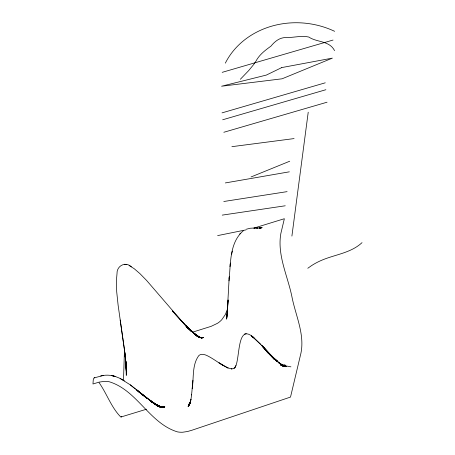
<?xml version="1.0" encoding="UTF-8"?>
<svg xmlns="http://www.w3.org/2000/svg" width="455" height="455" viewBox="0 0 455 455"><rect width="100%" height="100%" fill="white"/><g stroke="black" fill="none" stroke-linecap="round" stroke-linejoin="round"><path stroke-width="0.68" d="M123.504 380.152L124.369 353.114M243.277 230.793C229.161 242.896 230.816 264.025 228.996 280.866L227.068 315.884L228.148 299.964L226.618 319.006L227.722 311.647M228.996 280.866L229.246 276.822L229.132 278.585M192.897 380.209L192.237 388.547C193.875 377.639 191.953 364.961 198.761 355.651C200.9 353.416 204.255 354.377 206.735 355.446C214.197 358.989 220.51 364.631 228.08 367.993L218.992 362.834L223.678 365.769M192.528 384.93L191.578 394.951L191.64 394.468C191.02 399.427 190.833 400.354 189.428 404.802L190.941 399.558M229.974 266.681L230.384 263.036L230.202 264.565M227.233 313.745L227.46 311.76L226.618 319.006M291.905 236.077L308.223 112.197M126.723 371.206L126.268 375.386L125.938 363.056L124.414 349.537L118.107 305.134L116.713 291.894L116.355 281.236L117.009 273.637C116.696 265.731 125.478 261.244 131.37 266.755M231.658 254.157L232.312 251.109M191.003 399.41L189.525 404.444L190.167 402.902L188.114 406.531M227.654 308.666L225.39 314.45L221.773 319.711A23.012 20.481 3.7 0 1 217.484 323.306L211.075 326.372L192.402 332.207M235.952 365.547L234.979 367.481C240.485 359.621 236.361 321.406 254.083 337.968L251.615 336.012L260.448 344.185M188.165 406.383L190.565 402.345L189.035 404.256L190.554 402.362L188.37 405.826L190.571 402.283L188.472 405.559L190.281 402.692L189.28 403.733L190.491 402.374M190.23 402.789L188.216 406.241L190.275 402.755M190.56 402.368L188.319 405.962L190.417 402.556L189.217 403.869L190.423 402.482L189.399 403.471L190.224 402.595M190.287 402.732L188.529 405.422L190.349 402.652M190.486 402.465L188.637 405.16L190.412 402.561M239.728 234.046L240.462 233.188M235.298 366.849L234.097 368.214L234.535 367.959L233.079 368.698L231.402 368.88L231.965 368.937L227.767 367.89M190.287 402.567L189.337 403.602L190.565 402.265M189.462 403.34L190.423 402.339M240.348 79.272L248.606 70.684L253.549 64.684A14.918 3.299 -56.9 0 0 255.835 61.391C259.191 54.816 265.066 50.363 270.918 46.182C274.763 41.422 279.791 37.35 286.292 37.526C293.793 37.719 301.438 35.342 308.82 37.054C317.072 42.577 329.414 40.489 334.567 50.642M362.032 242.64C351.084 252.883 335.585 254.447 322.265 260.01A29.825 12.512 -21.9 0 0 311.425 265.709L307.796 268.279M251.058 176.955L289.71 161.229M253.759 228.148L284.364 218.713L280.883 233.358C276.902 255.249 288.049 276.617 292.121 297.718C295.807 315.815 304.782 334.362 300.943 353.143L290.512 397.073L192.215 430.146L187.602 431.494L182.745 432.222A20.083 18.064 -3.7 0 1 177.456 431.875C149.502 423.412 137.194 390.214 109.234 381.751A20.083 18.064 -3.7 0 0 103.945 381.404L99.088 382.132L92.968 383.986L93.258 379.834L93.787 378.236A27.835 4.584 72.5 0 1 94.811 377.866M121.098 416.962L146.51 409.216M94.276 377.849L103.689 375.381M246.405 229.195L250.347 228.239L254.578 228M222.182 72.345L333.037 40.057M222.023 112.874L325.251 82.81M222.666 119.779L325.894 89.715M223.832 132.274L327.06 102.21M259.566 228.148L262.154 227.563L259.612 228.12M259.708 228.143L261.653 227.733L259.083 228.217M244.551 334.021L246.303 333.663M217.626 235.605L246.001 229.872M254.305 228.194L257.075 227.631M100.629 375.955C105.367 374.784 110.4 374.892 115.047 376.404L111.401 375.517L115.246 376.444L119.949 378.355M256.552 228.694L257.86 228.45M259.168 228.211L261.13 227.841L255.136 227.983M225.322 182.933L289.352 171.825M223.78 201.502L287.105 191.635M222.239 215.118L285.239 205.785M231.896 146.669L294.095 138.582M282.566 365.263L285.137 365.069L282.515 365.211M164.841 406.821L160.678 407.054L163.993 407.339L160.501 407.145M160.598 407.123L164.647 406.998L161.138 407.083L155.092 404.341M160.353 407.157L164.443 407.14L159.733 406.941M199.051 337.337L203.578 337.377L198.733 337.274M282.06 365.285L284.739 365.314L280.729 365.075M160.086 407.151L164.221 407.253L160.291 407.088M282.271 365.393L284.364 365.456L282.305 365.308M199.267 337.422L203.226 337.667L199.313 337.314M159.631 406.958L163.544 407.424L160.132 406.929M199.455 337.451L202.839 337.866L198.943 337.206M282.197 365.325L283.528 365.524L280.2 364.825M160.006 406.935L163.311 407.435L159.847 406.815M126.786 264.594L124.676 264.23M280.325 364.859L290.944 366.849M159.716 406.815L163.066 407.43L159.847 406.747M159.438 406.673L162.85 407.418L158.931 406.463M198.943 337.24L202.174 337.98L199.182 337.218M158.823 406.446L162.623 407.39L159.318 406.48M198.642 337.092L201.929 337.963L198.875 337.064M158.539 406.281L162.395 407.356L158.374 406.127M283.067 365.445L286.707 366.537L282.037 365.024L286.076 366.685L281.816 364.899L285.911 366.707L281.588 364.762L285.746 366.713L281.361 364.614L285.586 366.719L281.144 364.466L285.433 366.719L280.928 364.318L285.268 366.707L280.707 364.154L285.109 366.702L280.485 363.989L284.944 366.685L280.257 363.812L284.784 366.667L280.03 363.636L284.614 366.645L279.797 363.454L284.449 366.622L279.569 363.266L284.301 366.599L279.359 363.096L284.153 366.576L279.154 362.925L284 366.554L278.943 362.749L283.852 366.525L278.733 362.572L283.704 366.502L278.523 362.402L283.55 366.48L272.266 357.181M198.323 336.905L201.667 337.928L197.936 336.666M158.26 406.105L162.162 407.31L158.403 406.048M157.976 405.923L161.94 407.259L158.13 405.877M197.902 336.66L201.406 337.872L196.964 336.182L201.133 337.798L197.254 336.16M158.004 405.849L161.713 407.208L156.082 404.876M156.224 404.95L161.371 407.117L155.161 404.364M196.606 335.887L200.854 337.707L196.816 335.836M196.856 335.858L200.57 337.61L195.713 334.886M154.854 404.103L161.138 407.054M154.791 404.085L160.911 406.992L153.915 403.528M153.864 403.517L160.683 406.929L153.471 403.181M154.182 403.562L160.456 406.867L151.947 402.237L153.113 402.885M129.123 265.515L134.236 268.734L139.912 273.614L146.59 280.434L184.417 324.284L175.169 314.121M154.302 403.539L160.228 406.804L150.997 401.572L160.001 406.742L150.662 401.236L159.773 406.69L149.297 399.939L158.835 406.525L148.95 399.638L158.607 406.508L148.614 399.353M124.442 380.88L120.148 378.475L130.301 384.867L146.635 398.131M195.678 334.869L199.717 337.269L194.723 334.169L199.426 337.149L194.342 333.811L199.142 337.03L193.961 333.458L198.858 336.916L193.585 333.105L198.579 336.814L193.21 332.764L198.3 336.711L187.016 327.259L198.027 336.626L192.84 332.434M158.374 406.503L137.234 390.441L147.318 398.426L136.801 389.992L146.965 398.25L136.363 389.577M147.943 398.83L158.141 406.514L138.638 391.818M130.301 384.867L135.385 388.86M251.507 335.915L253.981 337.894L251.399 335.836M283.402 366.451L271.851 356.72M272.534 357.215L277.698 361.714L270.259 355.122M272.107 356.845L277.897 361.879M270.714 355.531L277.499 361.549L269.815 354.616M269.394 354.24L277.3 361.389L267.989 352.841M267.955 352.813L277.101 361.23L266.613 351.442M192.476 332.122L186.55 326.679L192.124 331.826L186.095 326.127L191.777 331.558L185.651 325.609L191.441 331.314L185.225 325.126L184.81 324.682L191.123 331.103L172.417 311.095M266.641 351.47L276.907 361.077L266.192 350.697M254.76 338.583L261.306 344.981L274.581 359.552M265.726 350.242L276.333 360.633L264.429 348.854L276.145 360.497L265.64 349.975M264.139 348.467L275.963 360.366L262.518 346.369L274.911 359.712L262.262 346.056L274.746 359.626L262.012 345.766M172.394 311.072L173.782 312.596M261.534 345.226L274.422 359.484M99.088 382.666C106.834 393.655 111.242 407.327 120.677 416.916A27.835 4.584 72.5 0 0 121.707 416.552M120.171 320.019L124.414 349.537L125.802 361.691L126.416 372.679L125.768 361.077L126.399 372.133M124.306 348.752L125.802 361.691M124.551 350.396L125.938 363.056M125.859 362.351L126.439 373.254M225.333 63.143A80.359 70.991 7.5 0 1 334.63 31.315M190.309 402.629L189.155 404L190.349 402.59M281.781 67.573L266.346 75.075L221.585 86.222L282.066 78.8L332.395 58.121L281.781 67.573"/></g></svg>
